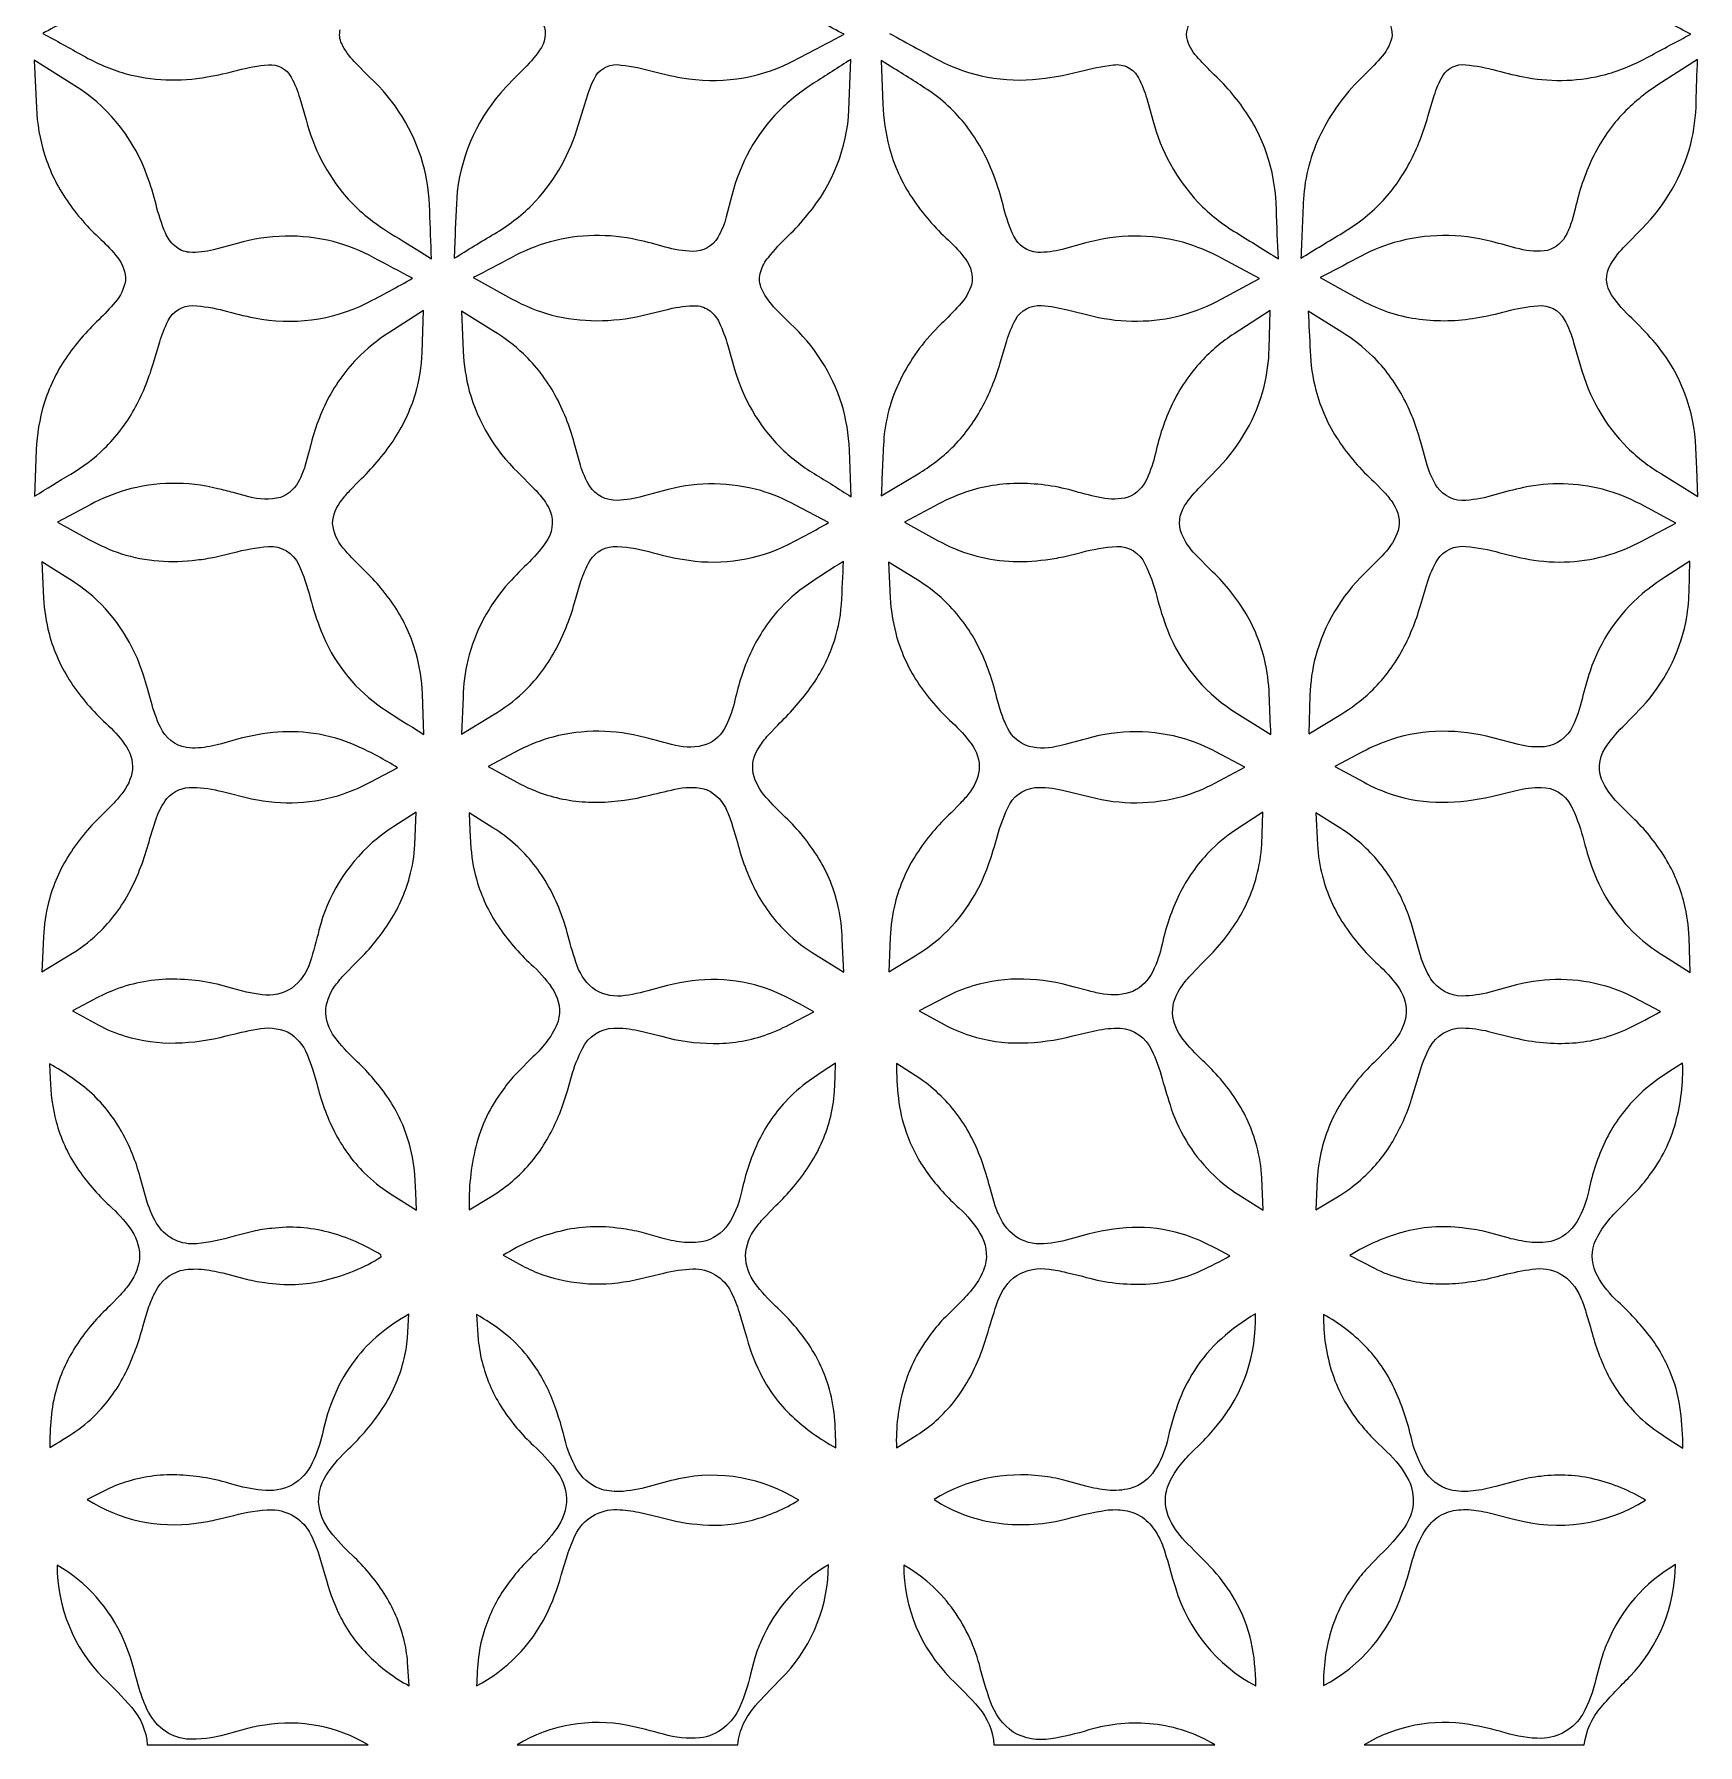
# Model space of a CAD drawing. Extents: x 0.7 to 38.5, y 8.6 to 28.3.
# Drawn here: x 9.32 to 18.92, y 8.6 to 18.47 of the extents above; entities that cross this region are included whole.
import ezdxf

# ---------------------------------------------------------------- set-up
doc = ezdxf.new("R2010")
doc.units = 0
doc.header["$LTSCALE"] = 100
doc.layers.add('LAYER_1', color=1, linetype='CONTINUOUS')

msp = doc.modelspace()

# ---------------------------------------------------------------- linework, layer by layer
at = {"layer": 'LAYER_1', "color": 7}
for points in [[(9.633734, 18.619333, 0.003664), (9.367417, 18.476847, -0.008385), (9.599457, 18.349808, 0.057617), (9.84201, 18.24646, 0.111483), (10.316207, 18.226521, 0.022034), (10.492575, 18.264943, -0.039953), (10.66998, 18.296999, -0.293558), (10.801263, 18.225139, -0.052262), (10.850593, 18.104566), (10.886745, 17.978959, 0.112853), (11.116934, 17.535756, 0.072569), (11.350381, 17.339004, 0.004474), (11.546518, 17.217959), (11.611071, 17.177047, -0.004925), (11.600929, 17.454148, 0.058661), (11.561322, 17.727843, 0.135115), (11.253745, 18.225731), (11.164734, 18.315581, -0.075286), (11.092454, 18.418608, -0.177921), (11.08436, 18.498859, -0.103423)], [(12.246756, 18.549694, -0.277132), (12.245177, 18.396892, -0.059818), (12.147875, 18.277504), (12.092903, 18.223047), (12.039468, 18.167295, 0.159781), (11.759529, 17.565368, 0.014907), (11.745593, 17.276534), (11.741564, 17.180206, -0.006505), (11.974122, 17.321385, 0.059941), (12.189505, 17.485809, 0.115088), (12.449899, 17.921115), (12.494935, 18.069228, -0.039253), (12.548411, 18.214083, -0.3023), (12.681668, 18.297394, -0.046788), (12.869215, 18.263808, 0.024366), (13.055577, 18.221783, 0.157548), (13.677049, 18.307265, 0.00445), (13.912386, 18.431721), (13.99114, 18.472701, -0.002619), (13.734423, 18.609191, 0.06387)], [(14.253509, 18.477636, 0.00551), (14.570364, 18.30608, 0.14741), (15.153339, 18.219414, 0.02487), (15.252119, 18.235522), (15.349696, 18.258108, -0.034437), (15.546201, 18.296209, -0.154629), (15.62998, 18.281255, -0.157812), (15.689921, 18.220993, -0.046405), (15.737449, 18.10121), (15.773429, 17.976985, 0.126145), (16.035007, 17.501405, 0.061998), (16.256757, 17.325925, -0.005223), (16.497755, 17.17606, -0.007897), (16.48628, 17.461823, 0.064867), (16.442675, 17.743439, 0.076278), (16.312774, 18.019775, 0.059264), (16.11358, 18.251988, -0.01551), (16.026025, 18.344034, -0.126164), (15.968083, 18.454736, -0.186073), (16.007196, 18.574865, -0.030573)], [(17.117795, 18.573902, -0.194996), (17.152195, 18.451972, -0.118824), (17.085221, 18.332583, -0.013499), (16.988338, 18.233036, 0.083084), (16.753238, 17.920005, 0.098082), (16.643252, 17.545232, 0.002429), (16.626866, 17.180206, -0.004547), (16.868333, 17.326616, 0.065629), (17.089219, 17.500418, 0.07079), (17.255222, 17.732409, 0.052586), (17.360076, 17.998306), (17.396302, 18.118805, -0.055231), (17.44615, 18.233825, -0.286636), (17.578025, 18.296999, -0.041069), (17.756269, 18.263561, 0.021513), (17.93318, 18.223165, 0.110091), (18.386451, 18.24113, 0.056268), (18.637073, 18.3447, -0.007033), (18.877035, 18.472701, -0.004375), (18.629645, 18.604428, 0.059211)]]:
    msp.add_lwpolyline(points, format="xyb", dxfattribs=at)
for points in [[(9.582997, 18.156437), (9.318457, 18.322466), (9.330845, 18.048277, 0.064048), (9.37788, 17.778975, 0.074614), (9.507658, 17.51288, 0.057184), (9.702435, 17.288983, -0.036809), (9.800157, 17.182773, -0.177851), (9.845168, 17.04991, -0.129756), (9.785992, 16.926697, -0.025347), (9.690985, 16.825249, 0.057572), (9.500255, 16.601821, 0.073736), (9.373932, 16.337232, 0.062434), (9.330451, 16.074321), (9.320432, 15.806968, -0.007023), (9.529004, 15.934203, 0.058447), (9.722769, 16.081576, 0.073105), (9.894942, 16.307619, 0.055591), (10.004484, 16.570382), (10.042487, 16.697446, -0.044876), (10.091151, 16.820511, -0.287294), (10.233884, 16.906782, -0.054774), (10.412695, 16.878132, 0.01786), (10.589434, 16.836304, 0.165068), (11.234792, 16.920009, 0.01376), (11.501899, 17.065112, -0.005082), (11.278175, 17.182723, 0.057009), (11.044087, 17.276349, 0.132632), (10.489343, 17.265491), (10.353519, 17.228722, -0.076623), (10.214142, 17.214754, -0.167581), (10.129475, 17.250808, -0.112786), (10.07516, 17.32669, -0.038218), (10.021364, 17.490029, 0.029073), (9.970529, 17.654404, 0.159015), (9.582997, 18.156437)], [(14.030427, 18.327599, -0.004715), (13.815685, 18.189826, 0.055652), (13.616639, 18.031472, 0.133212), (13.344005, 17.542468), (13.311727, 17.41844, -0.065213), (13.262866, 17.300631, -0.271754), (13.117369, 17.219492, -0.063061), (12.958472, 17.244885, 0.015804), (12.802093, 17.285232, 0.121437), (12.297295, 17.275559, 0.054998), (12.070043, 17.182896, -0.006672), (11.852118, 17.068468), (12.072831, 16.946784, 0.059706), (12.305389, 16.8519, 0.119023), (12.825388, 16.849729), (12.980855, 16.886917, -0.064335), (13.13869, 16.905598, -0.160478), (13.217855, 16.875714, -0.115176), (13.27096, 16.808666, -0.041137), (13.320315, 16.676174), (13.359601, 16.53998, 0.124889), (13.620587, 16.091052, 0.057976), (13.818523, 15.936967, -0.006258), (14.032006, 15.803612), (14.021864, 16.073112, 0.062838), (13.978111, 16.338022, 0.129752), (13.679812, 16.804125), (13.585003, 16.900638, -0.087737), (13.51181, 17.012993, -0.168174), (13.510428, 17.104052, -0.093345), (13.55465, 17.185339, -0.029313), (13.668683, 17.309367, 0.030895), (13.782272, 17.433691, 0.164136), (14.019569, 18.037), (14.030427, 18.327599)], [(14.498702, 18.135511, 0.011607), (14.278994, 18.275264), (14.205536, 18.321676), (14.215432, 18.069722, 0.053899), (14.251535, 17.821025, 0.082252), (14.383804, 17.528007, 0.062342), (14.594252, 17.283851, -0.045415), (14.693528, 17.172384, -0.205361), (14.728101, 17.032932, -0.115997), (14.65518, 16.906585, -0.012069), (14.55161, 16.800967, 0.081322), (14.327417, 16.50136, 0.096896), (14.220935, 16.143565, 0.006616), (14.206128, 15.808547), (14.417933, 15.935956, 0.056226), (14.613599, 16.085722, 0.071752), (14.784242, 16.313443, 0.05573), (14.89255, 16.577292), (14.930257, 16.703738, -0.049925), (14.980401, 16.825446, -0.30096), (15.131228, 16.906585, -0.045867), (15.280526, 16.882352), (15.42775, 16.845978, 0.122793), (15.940247, 16.851308, 0.05413), (16.170041, 16.945156), (16.389175, 17.063137), (16.17204, 17.179071, 0.053642), (15.944985, 17.272203, 0.135467), (15.38649, 17.268255), (15.249432, 17.231115, -0.070673), (15.109118, 17.213965, -0.27871), (14.970925, 17.307343, -0.050679), (14.913699, 17.467104, 0.022311), (14.865504, 17.630121, 0.071009), (14.721118, 17.911467, 0.08399), (14.498702, 18.135511)], [(18.915926, 18.326612), (18.687365, 18.180374, 0.061721), (18.479238, 18.007782, 0.077306), (18.308274, 17.755013, 0.057575), (18.210157, 17.46508), (18.189706, 17.392819, -0.043462), (18.160704, 17.321557, -0.214662), (18.050841, 17.225415, -0.107255), (17.887724, 17.23383, 0.002164), (17.727865, 17.276151, 0.134484), (17.165224, 17.270426, 0.050878), (16.948287, 17.178972, -0.009), (16.739197, 17.069455), (16.868629, 16.996311), (16.999394, 16.925537, 0.087988), (17.310894, 16.828728, 0.074719), (17.637645, 16.835712, 0.023606), (17.815124, 16.874505, -0.0435), (17.993787, 16.90619, -0.301633), (18.146786, 16.826828, -0.052703), (18.200706, 16.694657), (18.240559, 16.557155, 0.129749), (18.511417, 16.085919, 0.054081), (18.706934, 15.935413), (18.91711, 15.804599), (18.912076, 15.965247), (18.904673, 16.1256, 0.160692), (18.657703, 16.706996, 0.025782), (18.536242, 16.833368, -0.050871), (18.421592, 16.965218, -0.300605), (18.414879, 17.146448, -0.054669), (18.500386, 17.254559), (18.597294, 17.353342, 0.131065), (18.876837, 17.839779, 0.0539), (18.908079, 18.081937, -0.005633), (18.915926, 18.326612)], [(11.565073, 16.879341), (11.364545, 16.74986, 0.057939), (11.180305, 16.599205, 0.081086), (11.002851, 16.347029, 0.060186), (10.901946, 16.054727), (10.880717, 15.979082, -0.041554), (10.850864, 15.904566, -0.197997), (10.739076, 15.799268, -0.121346), (10.556761, 15.803488), (10.466732, 15.82728, 0.016913), (10.377407, 15.850202, 0.129926), (9.845168, 15.841713, 0.049121), (9.644814, 15.759291), (9.452899, 15.657325), (9.633339, 15.557703, 0.048865), (9.821478, 15.475108, 0.111412), (10.257377, 15.439178, 0.027778), (10.361074, 15.455829), (10.463456, 15.479846, -0.04418), (10.66998, 15.516961, -0.312717), (10.844497, 15.41075, -0.044043), (10.911595, 15.220587, 0.030847), (10.973806, 15.028352, 0.140248), (11.300335, 14.602324, 0.014253), (11.500276, 14.473842), (11.567047, 14.431163), (11.55841, 14.666806, 0.056491), (11.522233, 14.899043, 0.078676), (11.398649, 15.169629, 0.060952), (11.20518, 15.396536, -0.028454), (11.099537, 15.509558, -0.148902), (11.039941, 15.648639, -0.157026), (11.092553, 15.784413, -0.029171), (11.141272, 15.841639), (11.192545, 15.895016, 0.054967), (11.388754, 16.125156, 0.077457), (11.51789, 16.397642, 0.060555), (11.556954, 16.636567), (11.565073, 16.879341)], [(12.14094, 16.628028, 0.05305), (11.968496, 16.759509), (11.784206, 16.874998), (11.793781, 16.642835, 0.052738), (11.828823, 16.413633, 0.132183), (12.108169, 15.944765), (12.204065, 15.849783, -0.066184), (12.28545, 15.742807, -0.262563), (12.281502, 15.558419, -0.062655), (12.175266, 15.428172, 0.019011), (12.05763, 15.307106, 0.124728), (11.819939, 14.860349, 0.046959), (11.792671, 14.648174), (11.784799, 14.433927), (11.967336, 14.545295, 0.051415), (12.138177, 14.672802, 0.078434), (12.322565, 14.911702, 0.059072), (12.435883, 15.192208), (12.473121, 15.315817, -0.054448), (12.524721, 15.433651, -0.274771), (12.68305, 15.517356, -0.049612), (12.889894, 15.480414, 0.033564), (13.09585, 15.436809, 0.15276), (13.668757, 15.528411, 0.013492), (13.902302, 15.654364), (13.710264, 15.755738, 0.050603), (13.510231, 15.838752, 0.133062), (12.977202, 15.845859), (12.831261, 15.806622, -0.057558), (12.682655, 15.782488, -0.26319), (12.523536, 15.865403, -0.065628), (12.470184, 15.986272), (12.434303, 16.113952, 0.060918), (12.323305, 16.391719, 0.078519), (12.14094, 16.628028)], [(16.450177, 16.878749), (16.241753, 16.743937, 0.060978), (16.051985, 16.584991, 0.076237), (15.884155, 16.337207, 0.058732), (15.78784, 16.053148, -0.051794), (15.737918, 15.906047, -0.1909), (15.630103, 15.800848, -0.118611), (15.476907, 15.796751, -0.01923), (15.32608, 15.834409, 0.06894), (15.008583, 15.880456, 0.083852), (14.692566, 15.829671, 0.038104), (14.513089, 15.750087), (14.339978, 15.656733), (14.531152, 15.551731, 0.053266), (14.731655, 15.467606, 0.104904), (15.153734, 15.440363, 0.027285), (15.256731, 15.457803), (15.358506, 15.482166, -0.050142), (15.564166, 15.517158, -0.291549), (15.72743, 15.41687, -0.048119), (15.795786, 15.227176, 0.029794), (15.857331, 15.034669, 0.1548), (16.228477, 14.572711), (16.45452, 14.431558, -0.011274), (16.445735, 14.635515, 0.045011), (16.423328, 14.837843, 0.082401), (16.310948, 15.127258, 0.068569), (16.117725, 15.371069), (16.017906, 15.471456, -0.084975), (15.93926, 15.587834, -0.244124), (15.956435, 15.750901, -0.051778), (16.049221, 15.864984), (16.152076, 15.970627, 0.129159), (16.415037, 16.4391, 0.052577), (16.444156, 16.65774), (16.450177, 16.878749)], [(17.042628, 16.613617, 0.053489), (16.8632, 16.75408), (16.668521, 16.873814, -0.007972), (16.680169, 16.64476, 0.056264), (16.71373, 16.418371, 0.083102), (16.843187, 16.129845, 0.061948), (17.049932, 15.889291), (17.107347, 15.830769, -0.044433), (17.158784, 15.76477, -0.216674), (17.188717, 15.608563, -0.10406), (17.10711, 15.475849, -0.010351), (16.99663, 15.363567, 0.134937), (16.710769, 14.879104, 0.053651), (16.679429, 14.658514), (16.672075, 14.435111), (16.856784, 14.547368, 0.05486), (17.028611, 14.67754, 0.0766), (17.206213, 14.907186, 0.057936), (17.317039, 15.176218), (17.357633, 15.311202, -0.061228), (17.414366, 15.439376, -0.278621), (17.579605, 15.516961, -0.044853), (17.775591, 15.480562, 0.030165), (17.970689, 15.438389, 0.121235), (18.436201, 15.478859, 0.041012), (18.615555, 15.559554), (18.789579, 15.651797), (18.584116, 15.761932, 0.055543), (18.367697, 15.846451, 0.115219), (17.911464, 15.856322, 0.021396), (17.746201, 15.814247, -0.052864), (17.579012, 15.782685, -0.266452), (17.413379, 15.859678, -0.070671), (17.356572, 15.985039), (17.319013, 16.118098, 0.058782), (17.213394, 16.384291, 0.073135), (17.042628, 16.613617)], [(9.656042, 15.228928, 0.041262), (9.512717, 15.333609), (9.361692, 15.427333), (9.372501, 15.219033, 0.053608), (9.404334, 15.013545, 0.082157), (9.531175, 14.731139, 0.062127), (9.733232, 14.495521, -0.04735), (9.840208, 14.376207, -0.176507), (9.885442, 14.226835, -0.135532), (9.823156, 14.088569, -0.026807), (9.772062, 14.030087), (9.718229, 13.975325, 0.062446), (9.522489, 13.741089, 0.081031), (9.400781, 13.461841, 0.053709), (9.37181, 13.262918), (9.362679, 13.061478), (9.540232, 13.169416, 0.058546), (9.702238, 13.298379, 0.080616), (9.879618, 13.545127, 0.053705), (9.985927, 13.830815), (10.024448, 13.951388, -0.085145), (10.084439, 14.061597, -0.229369), (10.234674, 14.126547, -0.056891), (10.405119, 14.101598), (10.573048, 14.060807, 0.136274), (11.102325, 14.088445, 0.041458), (11.260876, 14.159047), (11.414838, 14.239273, 0.034251), (11.182156, 14.364312, 0.071709), (10.92919, 14.437678, 0.063514), (10.694361, 14.442564, 0.046465), (10.463678, 14.39622), (10.398241, 14.37835), (10.331951, 14.362683, -0.083033), (10.196967, 14.355947, -0.247753), (10.046534, 14.473213, -0.046714), (9.992886, 14.621474), (9.971966, 14.697751), (9.94901, 14.773288, 0.135702), (9.656042, 15.228928)], [(13.987982, 15.430097, 0.014065), (13.785332, 15.299974, 0.063594), (13.605781, 15.140682, 0.074242), (13.451203, 14.900647, 0.053601), (13.361772, 14.628778, -0.058111), (13.308815, 14.478888, -0.186852), (13.196336, 14.373122, -0.134235), (13.018241, 14.368779, -0.007143), (12.842366, 14.414185, 0.130238), (12.310325, 14.416949, 0.053152), (12.119397, 14.342251), (11.937205, 14.246972), (12.103653, 14.156554, 0.048983), (12.277356, 14.082128, 0.079785), (12.574001, 14.040646, 0.059523), (12.871386, 14.081931, -0.009928), (13.036206, 14.119465, -0.126882), (13.202061, 14.112135, -0.187418), (13.315725, 13.990008, -0.032266), (13.346201, 13.908391), (13.371051, 13.826867, 0.054169), (13.470722, 13.549667, 0.080439), (13.639539, 13.309632, 0.057264), (13.806357, 13.173364), (13.989758, 13.059306), (13.980973, 13.249321, 0.048717), (13.957382, 13.437559, 0.082083), (13.843645, 13.718435, 0.067866), (13.652174, 13.954004, -0.02114), (13.541472, 14.068407, -0.116784), (13.466601, 14.206501, -0.195647), (13.502433, 14.361178, -0.04011), (13.552941, 14.426931), (13.608742, 14.486242, 0.046102), (13.793871, 14.69627, 0.071581), (13.924808, 14.94287, 0.074493), (13.975939, 15.183448, 0.006084), (13.987982, 15.430097)], [(14.588724, 15.185496, 0.055942), (14.426027, 15.31594), (14.248376, 15.426543), (14.258123, 15.219798, 0.052053), (14.289636, 15.015717, 0.081656), (14.414577, 14.735112, 0.063144), (14.614586, 14.500851, -0.043941), (14.724449, 14.378896, -0.180862), (14.770941, 14.22644, -0.136291), (14.710975, 14.090864, -0.027429), (14.661226, 14.03344), (14.608663, 13.979866, 0.062683), (14.409148, 13.74215, 0.08268), (14.285885, 13.45809, 0.049808), (14.257358, 13.260771), (14.250153, 13.061083), (14.40061, 13.153302, 0.043402), (14.543516, 13.256329, 0.127879), (14.825231, 13.682159, 0.017174), (14.876633, 13.847003, -0.04076), (14.935587, 14.008886, -0.265493), (15.091547, 14.125165, -0.072423), (15.252517, 14.110531), (15.410377, 14.07206, 0.135473), (15.950315, 14.076403, 0.047927), (16.131051, 14.150805), (16.303496, 14.243418), (16.136184, 14.331368, 0.04649), (15.962358, 14.404511, 0.145039), (15.389648, 14.407078, -0.011788), (15.214415, 14.361474, -0.140313), (15.037258, 14.369174, -0.181902), (14.926605, 14.485082, -0.035728), (14.896505, 14.562868), (14.873401, 14.641413, 0.056764), (14.768671, 14.933665, 0.082226), (14.588724, 15.185496)], [(18.871902, 15.431479), (18.73171, 15.340617, 0.033175), (18.596109, 15.242945, 0.136906), (18.295244, 14.796781, 0.024795), (18.249887, 14.635959, -0.055903), (18.194759, 14.478543, -0.251558), (18.033271, 14.360685, -0.080707), (17.882221, 14.373813), (17.734578, 14.412408, 0.066352), (17.440943, 14.450214, 0.079327), (17.149234, 14.402735, 0.042527), (16.983452, 14.331294), (16.823297, 14.246972), (16.987746, 14.157468, 0.047807), (17.159302, 14.08351, 0.077), (17.441807, 14.040497, 0.059135), (17.726089, 14.074626), (17.868624, 14.108483, -0.05544), (18.013529, 14.12635, -0.28172), (18.184888, 14.022508, -0.053327), (18.253046, 13.84113, 0.022746), (18.310248, 13.655311, 0.126546), (18.583474, 13.255145, 0.040541), (18.725442, 13.152068), (18.874073, 13.058319), (18.866892, 13.259167, 0.04988), (18.838538, 13.457498, 0.077201), (18.730057, 13.71804, 0.062483), (18.554059, 13.939197), (18.455103, 14.037931, -0.068291), (18.372435, 14.149842, -0.268263), (18.383095, 14.352393, -0.052409), (18.484148, 14.476174), (18.595714, 14.591071, 0.136512), (18.848212, 15.078101, 0.040249), (18.867164, 15.254272), (18.871902, 15.431479)], [(11.522825, 13.983814), (11.39285, 13.899862, 0.036599), (11.268946, 13.807322, 0.150857), (10.961566, 13.303117, -0.017743), (10.910632, 13.119617, -0.155754), (10.804027, 12.966915, -0.173933), (10.632939, 12.929997, -0.035806), (10.543315, 12.945149), (10.456966, 12.967704, 0.073464), (10.12069, 13.019452, 0.093371), (9.78693, 12.959413, 0.02985), (9.661496, 12.902162), (9.539763, 12.837211), (9.687012, 12.755357, 0.048065), (9.842404, 12.691122, 0.080064), (10.134188, 12.651145, 0.058861), (10.426564, 12.692306, -0.010632), (10.6035, 12.731592, -0.150842), (10.779547, 12.714615, -0.175801), (10.892815, 12.585108, -0.030275), (10.92352, 12.50107), (10.948931, 12.417106, 0.057728), (11.0507, 12.139166, 0.081786), (11.224132, 11.900463, 0.051581), (11.368, 11.784826), (11.52401, 11.685475), (11.520431, 11.787954), (11.514188, 11.890395, 0.056676), (11.476234, 12.091169, 0.077732), (11.353909, 12.343518, 0.055841), (11.16925, 12.555298, -0.042731), (11.052773, 12.684681, -0.171561), (11.00026, 12.845897, -0.138269), (11.063286, 12.992653, -0.028028), (11.116471, 13.05475), (11.172803, 13.112609, 0.057385), (11.362867, 13.339911, 0.079395), (11.484526, 13.609115, 0.054132), (11.514558, 13.795132), (11.522825, 13.983814)], [(12.093955, 13.796267, 0.044319), (11.964794, 13.893545), (11.827638, 13.979866), (11.831682, 13.877498), (11.838373, 13.775094, 0.055565), (11.876795, 13.574172, 0.078524), (12.005117, 13.311581, 0.056938), (12.199179, 13.092077, -0.074351), (12.315902, 12.951565, -0.2094), (12.341122, 12.776999, -0.078305), (12.280644, 12.665316, -0.036413), (12.196069, 12.570401), (12.104757, 12.47978, 0.047175), (12.024069, 12.380978, 0.104641), (11.866332, 12.052204, 0.068199), (11.828231, 11.68745), (11.949717, 11.762246, 0.036019), (12.066316, 11.844002, 0.07762), (12.248336, 12.04749, 0.061387), (12.368168, 12.293325), (12.394558, 12.375599), (12.418929, 12.458613, -0.047938), (12.481091, 12.619459, -0.269978), (12.662913, 12.737515, -0.059336), (12.802241, 12.722659), (12.938903, 12.68974, 0.065347), (13.235203, 12.648529, 0.082488), (13.53017, 12.694675, 0.040172), (13.675839, 12.757602), (13.816623, 12.831486), (13.734688, 12.876818), (13.651384, 12.919781, 0.050122), (13.47667, 12.985867, 0.080382), (13.187674, 13.015603, 0.061267), (12.901196, 12.963756, -0.03702), (12.727345, 12.924371, -0.171746), (12.5569, 12.956057, -0.15361), (12.451627, 13.096297, -0.024402), (12.39936, 13.267779, 0.064817), (12.285894, 13.555121, 0.084314), (12.093955, 13.796267)], [(16.408324, 13.982827), (16.246047, 13.877652, 0.052078), (16.097984, 13.753822, 0.081572), (15.924577, 13.507198, 0.060607), (15.826534, 13.221189, -0.058291), (15.772318, 13.064217, -0.171666), (15.658137, 12.949147, -0.139918), (15.489073, 12.933354, -0.026682), (15.40381, 12.951368), (15.32075, 12.973824, 0.064438), (15.028102, 13.019452, 0.079932), (14.735011, 12.980536, 0.045233), (14.576484, 12.916524), (14.425065, 12.836224), (14.568489, 12.757972, 0.045164), (14.718428, 12.694083, 0.081139), (15.013839, 12.651169, 0.060246), (15.310286, 12.691912), (15.44611, 12.7234, -0.06084), (15.584302, 12.736528, -0.272168), (15.765532, 12.611562, -0.045481), (15.827348, 12.443634, 0.01585), (15.879245, 12.272004, 0.121249), (16.126412, 11.885657, 0.048071), (16.262778, 11.77878), (16.410101, 11.686857), (16.401834, 11.872776, 0.051678), (16.372394, 12.056029, 0.082188), (16.251945, 12.325504, 0.062021), (16.059685, 12.55056, -0.035065), (15.946564, 12.673527, -0.15159), (15.886154, 12.825366, -0.162824), (15.941283, 12.981523, -0.032083), (15.995869, 13.04735), (16.054157, 13.108068, 0.057538), (16.248515, 13.339195, 0.081949), (16.371802, 13.613853, 0.053063), (16.400946, 13.797081), (16.408324, 13.982827)], [(16.964648, 13.810086, 0.036836), (16.842348, 13.898924), (16.714125, 13.979471), (16.722441, 13.795477, 0.05009), (16.751634, 13.613853, 0.082191), (16.87428, 13.336802, 0.063103), (17.071254, 13.105502, -0.046934), (17.183757, 12.980857, -0.165732), (17.23511, 12.824971, -0.144305), (17.174725, 12.674613, -0.030696), (17.121092, 12.611121), (17.063554, 12.552535, 0.063693), (16.867691, 12.318668, 0.082882), (16.747488, 12.039051, 0.048587), (16.721775, 11.864953), (16.714125, 11.688634), (16.856734, 11.775374, 0.047315), (16.989128, 11.876181, 0.073812), (17.156884, 12.083371, 0.057412), (17.26571, 12.327281), (17.310795, 12.477442, -0.048007), (17.368762, 12.62242, -0.278605), (17.559863, 12.738107, -0.052446), (17.710246, 12.71802), (17.857964, 12.681646, 0.079414), (18.193697, 12.651194, 0.094948), (18.518919, 12.735936, 0.00735), (18.702517, 12.832276), (18.548309, 12.914525, 0.046351), (18.386254, 12.979154, 0.133734), (17.871388, 12.986064), (17.716563, 12.944483, -0.062292), (17.558481, 12.921706, -0.246518), (17.377646, 13.020217, -0.073846), (17.310721, 13.175783), (17.264526, 13.339639, 0.063797), (17.147679, 13.596332, 0.077607), (16.964648, 13.810086)], [(9.650712, 12.35946, 0.055298), (9.407295, 12.530029), (9.410442, 12.445738, 0.055273), (9.4452, 12.195603, 0.082165), (9.564687, 11.932618, 0.059817), (9.753172, 11.712719, -0.046538), (9.870043, 11.584496, -0.157651), (9.926504, 11.424292, -0.154202), (9.87029, 11.264186, -0.03436), (9.815235, 11.196533), (9.755146, 11.134877, 0.058315), (9.567352, 10.915447, 0.079439), (9.446187, 10.653967, 0.050304), (9.415661, 10.486828, 0.017926), (9.408085, 10.31658, 0.021645), (9.558049, 10.410279, 0.055133), (9.691577, 10.525448, 0.078838), (9.854126, 10.765335, 0.047945), (9.951971, 11.039129), (9.980699, 11.129772, -0.04311), (10.020105, 11.218212, -0.204333), (10.161234, 11.337625, -0.076545), (10.284485, 11.345071, -0.039281), (10.40618, 11.323757), (10.527358, 11.292151, 0.034895), (10.649054, 11.268726, 0.100714), (10.997842, 11.281855, 0.079935), (11.320867, 11.416987), (11.3183, 11.42903, 0.073048), (11.016276, 11.55856, 0.096399), (10.689524, 11.581041, 0.03696), (10.579939, 11.56394), (10.472463, 11.536178, -0.051034), (10.255403, 11.492203, -0.271394), (10.032715, 11.59723, -0.069149), (9.970726, 11.73251), (9.930058, 11.876378, 0.061983), (9.823847, 12.137612, 0.07719), (9.650712, 12.35946)], [(13.942576, 12.534767), (13.865506, 12.48523), (13.789898, 12.433269, 0.053225), (13.652766, 12.31208, 0.078808), (13.492636, 12.073229, 0.056747), (13.401651, 11.799583, -0.077905), (13.335763, 11.624597, -0.19218), (13.194954, 11.509576, -0.084344), (13.07068, 11.500371, -0.042573), (12.94833, 11.523), (12.826499, 11.556438, 0.041362), (12.703779, 11.579659, 0.101229), (12.35045, 11.564063, 0.07794), (12.023477, 11.425871), (12.135882, 11.365313, 0.035793), (12.252284, 11.313343, 0.138013), (12.785707, 11.284322), (12.950625, 11.32272, -0.045879), (13.117764, 11.348088, -0.291632), (13.339464, 11.213449, -0.034788), (13.385669, 11.098413), (13.421417, 10.979435, 0.053004), (13.507072, 10.746753, 0.092943), (13.691213, 10.496995, 0.062912), (13.94376, 10.314606, 0.022925), (13.935715, 10.495416, 0.052498), (13.900723, 10.672524, 0.07847), (13.779484, 10.922826, 0.056041), (13.59591, 11.132705, -0.042713), (13.479039, 11.262976, -0.158986), (13.422577, 11.424489, -0.152627), (13.481827, 11.583534, -0.031839), (13.537539, 11.65061), (13.597489, 11.712522, 0.057541), (13.788244, 11.939922, 0.081297), (13.909409, 12.209817, 0.048887), (13.936505, 12.371182), (13.940836, 12.452983), (13.942576, 12.534767)], [(14.551215, 12.344654, 0.050419), (14.427755, 12.445781), (14.29319, 12.532398, 0.025501), (14.304985, 12.332266, 0.056322), (14.349059, 12.137167, 0.075507), (14.474173, 11.898514, 0.05084), (14.655254, 11.697913, -0.075416), (14.776937, 11.550664, -0.199415), (14.805489, 11.367435, -0.081271), (14.749046, 11.254842, -0.040465), (14.666951, 11.15948), (14.576342, 11.069633, 0.041389), (14.494358, 10.973587, 0.098656), (14.335684, 10.662407, 0.078012), (14.293387, 10.314211), (14.412109, 10.388712, 0.043123), (14.523576, 10.473132, 0.084206), (14.709766, 10.70685, 0.061177), (14.822072, 10.984839, -0.015301), (14.879175, 11.16296, -0.151184), (14.987508, 11.309987, -0.178295), (15.174784, 11.345497, -0.029949), (15.272373, 11.327338), (15.366945, 11.304459, 0.078676), (15.711069, 11.259152, 0.100315), (16.048234, 11.335848, 0.017024), (16.217816, 11.423107), (16.141301, 11.463161), (16.063806, 11.501457, 0.052083), (15.901355, 11.559523, 0.08167), (15.617123, 11.584496, 0.058568), (15.336148, 11.530108, -0.043753), (15.164271, 11.493462, -0.157144), (14.995208, 11.524777, -0.151274), (14.886035, 11.655616, -0.032338), (14.855232, 11.737489), (14.831351, 11.820509, 0.058485), (14.728373, 12.10294, 0.083874), (14.551215, 12.344654)], [(18.829457, 12.535359), (18.756486, 12.488513), (18.6847, 12.439686, 0.049835), (18.553269, 12.326689, 0.083354), (18.382972, 12.082631, 0.05979), (18.287742, 11.79978, -0.083192), (18.218646, 11.619636, -0.202518), (18.069596, 11.506417, -0.077987), (17.945485, 11.501615, -0.038012), (17.823687, 11.52574), (17.702445, 11.55886, 0.042072), (17.579999, 11.581041, 0.100676), (17.231409, 11.562854, 0.075933), (16.909174, 11.425476), (17.051685, 11.350605, 0.050473), (17.201747, 11.293206, 0.083717), (17.500563, 11.262656, 0.052833), (17.797751, 11.31354, -0.024615), (17.962225, 11.345695, -0.155945), (18.123886, 11.31966, -0.166317), (18.240066, 11.184281, -0.030692), (18.272134, 11.097676), (18.298205, 11.010701, 0.053898), (18.392645, 10.748506, 0.079669), (18.552085, 10.521105, 0.053784), (18.684528, 10.408059), (18.757217, 10.359725), (18.831036, 10.313224, 0.030207), (18.818007, 10.526213, 0.063214), (18.765888, 10.732539, 0.074291), (18.637246, 10.962235, 0.043469), (18.458114, 11.156396, -0.081623), (18.33875, 11.307099, -0.211547), (18.319921, 11.492006, -0.071146), (18.382346, 11.602273, -0.033127), (18.46648, 11.697197), (18.556647, 11.788086, 0.042757), (18.637172, 11.886249, 0.097112), (18.789727, 12.193555, 0.076631), (18.829457, 12.535359)], [(11.48038, 11.086312, 0.041218), (11.311687, 10.970502, 0.061183), (11.170237, 10.823154, 0.063827), (11.052354, 10.620406, 0.045981), (10.981111, 10.396337, -0.056675), (10.92307, 10.227668, -0.156078), (10.804027, 10.09942, -0.144954), (10.632273, 10.069561, -0.045611), (10.458151, 10.105146, 0.064626), (10.159507, 10.157782, 0.084447), (9.859382, 10.121136, 0.038194), (9.7395, 10.075113), (9.624653, 10.017097, 0.180793), (10.252244, 9.879892, 0.028403), (10.361851, 9.898844), (10.470218, 9.925051, -0.062042), (10.689524, 9.957477, -0.281295), (10.914581, 9.812375, -0.036095), (10.960841, 9.698597), (10.996238, 9.58073, 0.052558), (11.080412, 9.349825, 0.086091), (11.248809, 9.114157, 0.07039), (11.481762, 8.940972), (11.472829, 9.077364, 0.045564), (11.45057, 9.21183, 0.082694), (11.337277, 9.474544, 0.063498), (11.153061, 9.694319, -0.039145), (11.026443, 9.831426, -0.148987), (10.959197, 10.001699, -0.158651), (11.012623, 10.171206, -0.049503), (11.131346, 10.308288, 0.058205), (11.326839, 10.539169, 0.084933), (11.449188, 10.814468, 0.047064), (11.471817, 10.949576), (11.48038, 11.086312)], [(12.164236, 10.843291, 0.05969), (12.029054, 10.97788, 0.036497), (11.870478, 11.084338), (11.880916, 10.937829, 0.046988), (11.907198, 10.793542, 0.080181), (12.020195, 10.540526, 0.061225), (12.199376, 10.328228, -0.044894), (12.325057, 10.192034, -0.14706), (12.390477, 10.02223, -0.153956), (12.333201, 9.848157, -0.050525), (12.210037, 9.707546, 0.055237), (12.035963, 9.507216, 0.073253), (11.91845, 9.269871, 0.053645), (11.882767, 9.107741, 0.017826), (11.870478, 8.941762, 0.159559), (12.271828, 9.349627, 0.051866), (12.358742, 9.579224), (12.39498, 9.696706, -0.032114), (12.440621, 9.810598, -0.297503), (12.682852, 9.958464, -0.040306), (12.807037, 9.943099), (12.929057, 9.914465, 0.054072), (13.17541, 9.870613, 0.085829), (13.463344, 9.897783, 0.072108), (13.729364, 10.012754, 0.194352), (13.036428, 10.135745, 0.016203), (12.866386, 10.091836, -0.05722), (12.694512, 10.061982, -0.088136), (12.579405, 10.079284, -0.175281), (12.446222, 10.19613, -0.068414), (12.379816, 10.364947, 0.040463), (12.298603, 10.61663, 0.071512), (12.164236, 10.843291)], [(16.3643, 11.087694, 0.045958), (16.168832, 10.94464, 0.071603), (16.012304, 10.760573, 0.060037), (15.915792, 10.562464, 0.027314), (15.854962, 10.350141, -0.088867), (15.783226, 10.184927, -0.178354), (15.641751, 10.079679, -0.083257), (15.512948, 10.070412, -0.041817), (15.386144, 10.093646), (15.259859, 10.127762, 0.041538), (15.13261, 10.151144, 0.170918), (14.510349, 10.016702, 0.113822), (14.885295, 9.879842, 0.097968), (15.28482, 9.907333, -0.022253), (15.502004, 9.954318, -0.07067), (15.610772, 9.953751, -0.110375), (15.712821, 9.91365, -0.093697), (15.789753, 9.830158, -0.056651), (15.837886, 9.727806, -0.010639), (15.886372, 9.561467), (15.903132, 9.507759, 0.200184), (16.366274, 8.94117, 0.057956), (16.339524, 9.197862, 0.07701), (16.24585, 9.437676, 0.058852), (16.12197, 9.607973, 0.013944), (15.9744, 9.758875, -0.086911), (15.870904, 9.901583, -0.180143), (15.852988, 10.073164, -0.076625), (15.905285, 10.180303, -0.040838), (15.981162, 10.271988), (16.066144, 10.35764, 0.030963), (16.145759, 10.446678, 0.185359), (16.3643, 11.087694)], [(16.998209, 10.902121, 0.069623), (16.757754, 11.084141, 0.084362), (16.809255, 10.743027, 0.098191), (16.977875, 10.442927, 0.029486), (17.047897, 10.365364), (17.122878, 10.291779, -0.084482), (17.250114, 10.126861, -0.267633), (17.226621, 9.85936, -0.051991), (17.085048, 9.696614), (17.009496, 9.619192, 0.035547), (16.94155, 9.5352, 0.089507), (16.800199, 9.254373, 0.077269), (16.757754, 8.942157, 0.193566), (17.213987, 9.48091, 0.018823), (17.265499, 9.649203, -0.053944), (17.328255, 9.812831, -0.085997), (17.401139, 9.903779, -0.120099), (17.507976, 9.952471, -0.07753), (17.624048, 9.955133, -0.032063), (17.742527, 9.932069), (17.856582, 9.903582, 0.210337), (18.616246, 10.012557, 0.07785), (18.325597, 10.132562, 0.091345), (18.012147, 10.149959, 0.043802), (17.880941, 10.126723), (17.751235, 10.091252, -0.039081), (17.620899, 10.065591, -0.080035), (17.487805, 10.071782, -0.195836), (17.335423, 10.19154, -0.077136), (17.262551, 10.377187, 0.052878), (17.165841, 10.658162, 0.083213), (16.998209, 10.902121)], [(9.832731, 9.209263, 0.162531), (9.449938, 9.637265, 0.195612), (9.715465, 8.987761, -0.025769), (9.880778, 8.816056, -0.162402), (9.970726, 8.600822), (11.245058, 8.600822, 0.176661), (10.648461, 8.714732, 0.031272), (10.535622, 8.691458), (10.423874, 8.660911, -0.091547), (10.196177, 8.634185, -0.144626), (10.060156, 8.689906, -0.119753), (9.969147, 8.806334, -0.032674), (9.930703, 8.905548), (9.901013, 9.007798, 0.043886), (9.832731, 9.209263)], [(13.901118, 9.639832, 0.162837), (13.511218, 9.195839, 0.033241), (13.476981, 9.103179), (13.450981, 9.007724, -0.045906), (13.390003, 8.819758, -0.119911), (13.297809, 8.699259, -0.144376), (13.158827, 8.640503, -0.091604), (12.949638, 8.661379, 0.019682), (12.743854, 8.712165, 0.186735), (12.105208, 8.600822), (13.377961, 8.600822, -0.095529), (13.411512, 8.722832, -0.060309), (13.480396, 8.826668, -0.014945), (13.611789, 8.965428), (13.654346, 9.011056, 0.188349), (13.901118, 9.639832)], [(14.771731, 9.063372, 0.094413), (14.610662, 9.394367, 0.104424), (14.335437, 9.637857, 0.19705), (14.6059, 8.983812, -0.029019), (14.768893, 8.814008, -0.163678), (14.855633, 8.600822), (16.131347, 8.600822, 0.109735), (15.776612, 8.720062, 0.099727), (15.403073, 8.686501, -0.035947), (15.183495, 8.635049, -0.17413), (14.967766, 8.674064, -0.158864), (14.83636, 8.848877, -0.021326), (14.771731, 9.063372)], [(18.787999, 9.640621, 0.165522), (18.393756, 9.187547, 0.034696), (18.357523, 9.085279), (18.329694, 8.980012, -0.07219), (18.253194, 8.777511, -0.25578), (18.014516, 8.637739, -0.072705), (17.805944, 8.669079, 0.03216), (17.599741, 8.717298, 0.179603), (16.991892, 8.600822), (18.262078, 8.600822, -0.14689), (18.359528, 8.818203, -0.022112), (18.525828, 8.994868, 0.191966), (18.787999, 9.640621)]]:
    msp.add_lwpolyline(points, format="xyb", close=True, dxfattribs=at)

doc.saveas('drawing.dxf')
